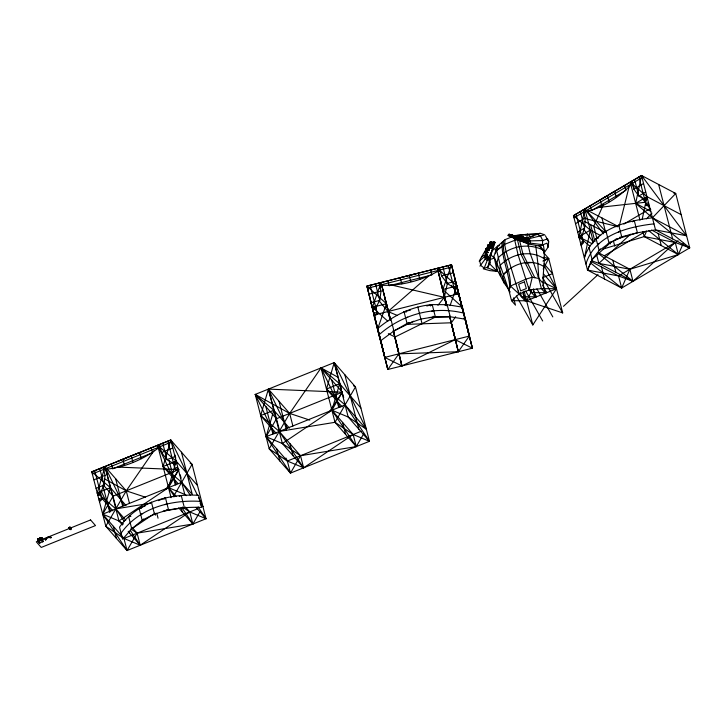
<?xml version="1.0" encoding="UTF-8"?>
<svg xmlns="http://www.w3.org/2000/svg" width="726" height="726" viewBox="0 0 726 726"><rect width="100%" height="100%" fill="white"/><g stroke="black" fill="none" stroke-linecap="round" stroke-linejoin="round"><path stroke-width="1.09" d="M69.533 527.838L70.467 527.875C69.46 528.809 69.569 528.873 70.921 527.775L70.449 528.537L69.469 528.111M69.487 528.038L70.159 527.593L69.914 528.909L69.76 528.41C69.968 527.185 70.377 528.964 69.197 528.002L69.269 527.43C71.112 526.876 69.378 530.125 69.877 527.838L69.233 527.711M497.174 269.455L497.147 271.388L489.76 270.616L483.244 268.811L488.063 266.905L490.014 262.758L490.613 257.666L489.505 259.799L488.063 266.905L487.173 267.785L497.147 271.388L494.37 258.102L490.567 254.617M70.059 528.374L70.023 528.9L69.269 527.43L70.64 528.61M70.077 528.655L69.877 527.838L70.467 527.875M70.322 527.993L69.905 528.818L69.859 527.475L70.086 528.165L69.251 528.029L69.269 527.43L70.032 527.584L69.496 528.12L69.333 527.457L69.859 527.593M487.709 248.51L486.093 248.637L487.01 250.57L486.692 252.43L487.963 252.684L486.093 248.637L487.709 248.51L489.034 250.198L488.625 246.323L489.487 244.853L488.961 244.608L487.672 245.606L488.171 249.19L489.188 249.953M518.863 239.507L518.291 237.965L514.843 237.048L513.899 237.502L513.654 238.055L517.692 239.707M45.248 539.019L45.411 539.972L46.473 539.545L45.956 538.737M50.403 536.941L51.283 537.603L50.212 538.039L49.695 537.231M69.995 527.974L70.585 528.011C69.433 527.938 69.959 529.581 69.914 528.238M583.114 209.914L585.174 217.963L584.575 228.018L581.744 236.485L579.185 237.992M487.173 254.517L485.848 253.347L486.293 252.176L485.304 251.922L484.986 252.748L487.173 254.517L488.308 257.612L489.986 258.184L494.996 242.302L493.308 242.257L491.448 246.078M484.986 252.748L486.638 254.281L488.117 259.046L486.393 256.832L486.066 258.311L486.611 253.628L485.041 256.423L486.066 258.311L488.117 259.046L489.986 258.184L486.393 256.832L486.638 254.281L484.986 252.748L485.767 251.94L487.963 252.684M526.904 243.038L528.719 244L530.134 243.11L530.316 240.887L529.163 238.636L527.348 237.665L522.175 237.883M490.576 256.242L490.83 253.419M538.265 276.316L541.424 288.63L545.362 293.123C540.144 279.338 546.052 264.718 543.792 250.406C529.009 242.529 509.879 245.824 498.272 257.739L496.856 263.239L496.874 269.301L504.162 283.049L509.135 289.883M491.184 244.862L491.393 242.729M494.996 242.302L492.373 248.029L491.729 248.183L492.019 241.894L490.177 241.958L489.542 247.003L490.576 247.784L489.66 248.147M510.178 237.574L505.115 239.616L504.606 244.381L506.013 251.332L519.081 294.021L525.352 301.19L522.983 291.979M536.133 234.253L527.457 234.226L515.242 235.533L514.743 240.297L518.092 254.799L529.218 289.937L535.489 297.106L533.365 288.839M38.042 540.18L38.169 538.901M102.992 467.272L105.061 475.312L104.009 485.032L100.478 492.963L97.52 494.161M539.019 245.66L544.527 252.303L548.112 247.103L548.693 241.776L547.631 238.845L542.739 240.551L530.316 240.887M70.023 528.428L70.204 527.856L70.358 528.31M490.576 247.784L491.085 243.283L492.019 241.894M517.783 237.093L518.001 235.242M486.066 258.311L486.611 253.628M502.056 242.321C501.394 257.621 509.053 272.386 509.861 287.768M486.738 252.603L487.01 250.57L486.039 249.218L487.173 248.265M69.696 528.174L69.333 527.457L69.714 528.056L69.859 527.475L69.723 528.156M69.496 527.448L69.95 528.156C70.839 526.486 69.524 528.873 70.731 528.528M69.651 528.038L70.159 527.593L69.95 528.156L69.197 528.002L69.333 527.457M378.954 283.031L381.023 291.081L379.743 300.373L375.859 307.633L372.683 308.432M510.251 292.015L508.935 290.518L510.46 286.017C510.841 270.662 502.147 256.269 503.417 241.114M519.87 236.839L520.206 235.006M589.866 246.223L578.967 236.821L584.866 208.97L606.174 231.993M651.531 230.006L675.253 242.484L689.7 247.875L675.734 193.47L641.566 175.501L635.658 203.353L652.429 217.818L689.7 247.875L621.665 288.04L587.497 270.072L573.449 215.622L613.679 191.855M642.229 219.152L646.993 196.655L630.222 182.199L640.005 220.277M513.6 297.851L515.478 305.165L511.549 300.673L519.081 294.021L529.218 289.937L532.267 277.232L521.059 254.409L517.466 239.879L514.743 240.297L504.606 244.381L496.648 250.543L500.205 265.289L508.935 290.518L502.691 277.559L493.862 256.115L496.648 250.543L497.573 246.268L505.115 239.616M526.758 237.438L527.457 234.226L529.998 235.986M374.353 312.924L373.872 315.084L387.838 369.489L472.381 348.19L451.49 264.754L366.939 286.062L387.838 369.489L398.828 353.852L393.465 330.938M379.852 288.004L380.569 284.746M447.434 283.249L444.321 297.333L437.923 305.283M69.632 527.575L69.496 528.12L70.086 527.611M619.305 225.877L629.424 185.393M70.204 527.856L70.222 528.474M508.382 269.972L503.581 274.492L502.691 277.559L504.162 283.049M523.128 238.164L523.156 236.921L524.971 237.747M42.181 539.953L43.315 541.469L42.662 541.732L41.845 540.09L43.315 541.469L39.367 543.066L38.306 541.85L40.901 537.803L42.235 540.071L41.173 538.855L41.554 537.539L42.616 538.746L42.099 539.654L39.739 539.99L38.151 541.242L37.607 539.128L41.554 537.539L41.963 539.019L41.436 539.917L38.151 541.242L38.532 539.917L37.607 539.128L38.414 540.788L38.006 538.964M42.362 539.2L41.554 537.539L42.099 539.654L41.173 538.855L41.827 538.592L41.436 539.917L40.992 537.757L42.616 538.746L42.888 539.808L40.901 537.803L41.7 539.463L41.155 537.694M517.856 239.934L517.91 238.79L528.7 238.827L517.411 237.946L527.348 237.665L528.7 238.827L529.145 240.959L524.635 239.516L518.4 238.8L517.311 239.68L526.94 243.301L528.41 242.811L529.145 240.959L523.174 238.89L514.307 237.066L513.899 238.192M479.205 261.26L481.647 256.641L485.63 254.472L485.041 256.423L486.429 253.819M513.654 238.055L516.522 239.126L510.469 236.64L510.913 235.451L525.27 239.752M45.411 539.972L45.602 539.427M463.034 311.763L458.415 293.785L462.371 307.143L472.381 348.19L455.193 339.65L401.932 365.94L384.735 357.401L377.829 328.451L386.486 303.74L366.957 286.135L451.508 264.827L469.277 336.093L458.297 351.738L398.828 353.852L393.392 331.101M450.084 305.546L456.935 285.99L437.415 268.375L446.499 305.791M486.955 249.889L487.3 248.909M489.505 259.799L487.264 260.38L484.242 268.048L480.775 265.516L479.704 260.788L484.523 256.614L485.63 254.472M494.978 253.156L497.573 246.268L499.552 245.47M481.647 256.641L481.474 257.104L487.963 245.96M521.068 240.787L525.197 242.747L525.951 240.896L524.789 239.462M491.702 250.506L492.881 247.548M511.177 235.823L511.512 234.915L518.881 237.084M492.164 246.15L493.798 242.221L495.014 242.665M70.821 528.31L70.513 528.927M641.566 175.501L686.596 235.787L652.429 217.818C626.039 220.749 593.078 229.253 584.394 257.984L590.302 230.133L573.531 215.667L641.566 175.501L643.091 177.144M585.946 264.028C594.63 235.297 627.591 226.793 653.981 223.862M591.617 260.679L598.841 263.375L629.896 269.264L678.365 254.572L675.253 242.484L633.008 281.352L618.561 275.953L587.497 270.072L592.089 259.536L600.447 248.9M587.497 270.072L592.443 258.801M590.329 262.767L621.665 288.04L629.896 269.264L598.578 252.784M603.106 249.054L644.198 236.603L646.666 230.968M642.9 231.567L644.198 236.603L678.365 254.572L683.302 243.301M511.594 236.286L508.363 234.906L509.316 234.253L509.253 235.968L508.118 235.46L509.316 234.253L524.481 239.453L523.156 236.921L514.48 236.304L508.354 234.861M510.469 236.64L511.512 234.915L511.095 235.732M511.521 237.103L511.83 235.877L511.476 235.424L510.469 235.941L510.913 235.451L520.179 237.783M513.364 236.957L513.119 237.511L514.816 238.192M510.224 236.495L514.997 238.4L514.725 237.602M514.888 238.627L514.843 237.048L513.899 237.502M516.313 239.026L516.558 238.473M518.482 240.197L518.736 239.153L517.556 239.126M520.714 241.005L520.478 239.135L517.91 238.79M603.342 204.759L593.75 226.303L596.808 238.237M491.448 246.132L493.308 242.257L494.488 242.42M531.632 291.18L526.604 300.782L511.549 300.673L508.382 288.358M543.193 269.083L548.72 258.52L543.665 252.748M487.173 267.785L490.014 262.758M38.151 541.242L38.669 540.344L42.616 538.746M91.83 471.846L110.425 487.7L102.693 514.162L118.955 520.95L168.505 487.645L178.905 469.622L113.093 496.139L102.693 514.162L127.059 550.544L206.039 518.727L192.072 464.322L170.81 440.029L91.83 471.846L92.801 473.869M128.212 457.09L91.775 471.791L105.796 526.25L127.059 550.544L137.114 533.147L192.88 524.027L200.14 511.467M173.287 496.838L192.072 464.322L190.158 463.261M274.219 433.776L255.234 394.418L273.829 410.272L266.097 436.734L282.36 443.522L331.909 410.217L348.181 417.005L366.34 429.202L334.214 362.601L326.482 389.063L345.077 404.917L369.443 441.299L353.172 434.511L303.622 467.816L287.36 461.028L269.201 448.822L289.656 413.412L321.046 367.9L342.309 392.194L276.497 418.711L266.097 436.734L290.464 473.116L369.443 441.299L355.477 386.894L334.214 362.601L255.234 394.418L269.201 448.822L290.464 473.116L300.519 455.719L356.275 446.599L363.545 434.039M276.252 433.395L260.661 415.581L268.393 389.118L342.309 392.194L331.909 410.217L356.275 446.599L353.172 434.511L331.909 410.217L339.641 383.755L321.046 367.9L335.013 422.305L356.275 446.599M289.42 428.086L273.829 410.272L260.661 415.581L279.256 431.435L335.013 422.305L355.477 386.894L353.562 385.833M491.547 246.078L493.798 242.221M489.306 246.377L488.961 244.608L488.099 246.078L488.498 249.962L489.034 250.198M490.912 252.476L491.448 252.721L488.308 257.612L487.781 257.367M516.367 295.954L532.811 324.967L556.479 288.748L544.046 265.38M166 489.242L178.905 469.622L118.429 467.108M329.404 411.814L342.309 392.194M484.523 256.614L485.204 259.064L479.94 266.115M153.876 450.792L126.251 490.84L105.796 526.25L123.955 538.456L140.218 545.244L189.767 511.939L206.039 518.727L198.116 506.902M449.575 315.728L458.297 351.738L451.381 322.78L455.656 316.699M516.603 237.003L516.903 236.594L511.376 235.142L510.641 235.551L511.431 235.206L516.903 236.594L511.376 235.142L513.3 236.331M508.363 234.906L508.799 234.316L520.188 237.701M581.154 245.633L583.332 242.702L575.999 214.116M617.409 226.821L618.715 225.124L621.819 237.211L609.069 243.165L599.141 250.606L596.037 238.509L598.868 236.839M70.431 527.63L69.197 528.002L70.222 527.62M490.222 254.272L491.448 252.721M38.56 541.414L40.03 542.794L39.367 543.066L38.306 541.85L38.759 541.324L40.447 539.772L40.602 540.38L42.253 540.253M145.2 505.94L139.12 508.391L142.223 520.478C159.938 509.552 181.155 506.694 201.619 507.401L198.516 495.313C169.285 493.58 137.114 502.029 119.536 527.14L122.64 539.227L131.742 528.809L143.775 518.972M121.088 533.183C138.666 508.073 170.837 499.624 200.067 501.357M632.373 183.333C619.568 197.173 602.317 208.471 583.668 212.092M646.53 218.835L651.966 213.154M652.429 217.818L675.734 193.47L673.565 192.934M37.988 540.625L37.752 539.064M99.48 501.802L102.076 499.179L94.734 470.593M69.251 528.029L69.787 527.484L70.014 528.183M163.904 499.297L165.446 497.782L168.559 509.879L166.29 509.761M503.581 274.492C512.937 263.32 531.713 257.939 544.264 266.887M611.573 241.604L592.089 259.536L588.986 247.448M629.896 269.264L633.008 281.352L598.841 263.375L630.531 234.226M563.494 306.299L598.033 274.646M428.885 275.816L387.965 311.536L390.134 320.003M491.602 251.142L497.573 246.268M41.019 537.866L40.003 538.157M160.092 446.662C144.202 459.386 123.928 468.025 103.555 469.441M38.687 541.024L41.309 539.962M374.652 316.073L377.456 313.85L370.115 285.264M502.764 245.805L496.648 250.543M408.92 322.426L393.928 330.965L380.932 340.539L384.735 357.401L469.277 336.093L465.475 319.231L463.56 318.287M430.418 305.973L432.206 304.602L447.143 304.675L462.371 307.143L469.277 336.093M377.829 328.451C393.265 315.565 411.969 306.281 432.206 304.602L435.31 316.699L450.247 316.772L465.475 319.231M379.38 334.495C402.177 314.34 434.239 305.537 463.923 313.187M490.268 245.869L489.633 246.314L490.095 242.566L491.493 241.658M41.237 539.663L40.003 540.498L41.391 540.271L41.237 539.663L38.605 540.725L38.759 541.324M154.665 513.4L131.742 528.809L128.638 516.721L130.662 515.905M440.038 269.954C422.187 280.79 400.362 286.271 379.516 285.209M610.085 193.978L641.475 175.456L655.533 229.906L689.7 247.875M574.003 217.791L642.038 177.625M575.582 223.626L585.174 217.963M647.22 197.826L644.67 199.332L638.807 196.002L633.88 189.214L643.472 183.551M577.778 232.166L584.575 228.018L580.346 211.547M645.668 192.091L638.807 196.002L634.578 179.531M578.967 236.821L590.302 230.133L600.738 235.623M578.967 237.139L582.152 235.26M643.817 198.851L647.002 196.973M579.484 239.153L582.034 237.647M644.969 200.494L647.519 198.988M580.482 242.693L582.96 241.232M645.886 204.07L648.363 202.608M580.864 244.163L583.332 242.702M638.925 176.963L646.267 205.549L648.745 204.088M615.875 226.793L618.715 225.124M623.861 224.098L649.915 208.716M632.419 221.802L634.306 220.686L637.41 232.774L655.533 229.906L686.596 235.787M597.589 244.553L599.476 243.446M618.37 232.284L620.267 231.167M607.726 244.208L616.465 239.045M604.277 255.779L645.768 231.285M591.037 261.478L618.561 275.953L678.093 240.805M601.237 199.196L607.462 195.53L609.05 201.719M495.168 249.907L498.09 248.265M528.719 244L539.699 246.105L547.05 243.11L548.112 247.103M39.286 540.906L40.602 540.38L39.131 540.307L40.447 539.772M413.639 321.228L393.928 330.965L390.824 318.868M388.337 333.67L395.017 336.991L435.455 317.026M542.93 261.061L548.72 258.52L562.686 312.924L526.604 300.782L523.709 297.478M39.73 538.265L40.638 538.175L38.197 539.01M513.218 236.349L515.242 235.533M525.488 235.024L527.457 234.226M543.783 260.507L548.72 258.52L543.438 257.258M542.73 277.613L552.604 273.629L544.092 263.919M116.777 461.709L138.484 452.951M124.037 458.778L170.755 439.965L184.776 494.433L186.591 495.649M92.329 473.96L171.309 442.143M93.926 479.804L105.061 475.312M159.529 444.493L161.599 452.534L172.734 448.051M96.122 488.344L104.009 485.032L99.78 468.56M174.93 456.59L166.971 459.667L161.599 452.534M97.293 493.299L100.996 491.811M172.579 462.97L176.282 461.482M176.5 462.344L173.541 463.533L166.971 459.667L162.742 443.196M97.819 495.323L100.778 494.125M173.832 464.694L176.799 463.497M98.818 498.862L101.694 497.709M174.757 468.27L177.625 467.117M99.199 500.341L102.076 499.179M167.797 441.163L175.129 469.749L178.006 468.588M39.776 538.247L38.65 538.973L39.159 538.501M39.939 538.184L39.658 538.638M37.634 539.236L41.582 537.639M37.716 539.527L38.269 539.3M41.654 537.939L41.092 538.166L41.691 538.71M45.983 538.329L48.778 537.204M48.143 537.748L49.005 537.403L48.642 536.986M44.876 539.364L45.947 538.937M49.686 537.431L50.747 536.995M70.077 529.581L71.266 529.1M158.359 500.641L165.446 497.782M179.231 496.339L181.255 495.522L184.359 507.619L163.187 511.077M140.672 514.435L142.704 513.618M164.974 504.643L166.998 503.826M361.276 431.244L287.36 461.028L266.097 436.734L345.077 404.917L366.34 429.202M181.436 452.171L192.299 494.488L181.672 482.345L102.693 514.162L123.955 538.456L197.871 508.672M527.348 237.665L540.171 233.454L510.714 236.086L514.643 237.701M486.692 252.43L488.099 252.358M490.104 259.491L494.37 258.102M530.216 237.057L533.438 236.05M615.303 239.471L637.41 232.774L619.668 237.32M539.699 246.105L543.375 245.143L544.527 252.303L539.917 245.461M401.478 277.341L416.942 273.448M367.501 288.231L452.044 266.932M369.098 294.084L381.023 291.081M439.475 267.785L441.544 275.835L453.46 272.831M371.295 302.624L379.743 300.373L375.514 283.902M455.656 281.37L447.143 283.385L441.544 275.835M372.465 307.57L376.422 306.581M453.051 287.269L457.008 286.271M457.235 287.124L454.059 287.923L447.143 283.385L442.914 266.914M372.983 309.594L376.159 308.795M454.358 289.084L457.525 288.286M373.999 313.151L377.075 312.371M455.275 292.669L458.36 291.888M374.38 314.621L377.456 313.85M448.314 265.553L455.656 294.139L458.732 293.368M376.041 314.54L457.335 294.057M433.077 316.336L435.31 316.699L420.935 319.05L407.132 323.796L404.028 311.708L410.535 310.066M426.788 305.973L432.206 304.602M444.974 305.229L447.143 304.675L450.247 316.772L429.338 317.507M405.58 317.752L407.749 317.208M431.598 311.2L433.758 310.646M536.768 234.044L540.071 233.218L544.781 234.843L529.163 238.636M510.714 236.086L511.83 235.877L516.658 237.711L521.731 238.237L521.141 237.928M150.427 503.2L115.851 508.862L97.257 493.008L104.989 466.546L123.974 505.904M128.638 516.721L130.861 516.358M597.017 207.627L645.614 202.245M516.313 237.211L515.723 237.266L520.061 237.801M523.038 237.311L524.635 239.516L518.736 239.153L520.959 240.451L525.951 240.896L528.41 242.811L518.101 239.389L523.174 238.89L514.135 237.638L517.928 239.153M525.325 263.148L533.465 262.449L538.819 278.475L542.749 282.968M596.037 238.509L598.179 238.4M406.233 324.386L451.381 322.78M646.267 205.549L649.189 205.467M542.458 284.937L546.605 292.723L531.55 292.614L530.77 289.565M533.365 290.963L536.469 296.807L521.422 296.698L520.379 292.632M520.478 239.135L518.89 238.609M525.951 240.896L529.145 240.959L527.403 239.916M139.12 508.391L141.388 508.509M523.156 236.921L513.872 236.358L508.799 234.316M175.129 469.749L178.46 469.985M530.134 243.11L542.358 244.635L542.739 240.551L540.625 236.249L537.249 234.244M518.291 237.965L515.188 237.475L517.947 238.999M404.028 311.708L406.261 312.062M516.939 237.184L510.913 235.451L512.647 236.404M455.656 294.139L459.195 294.765M644.198 236.603L675.253 242.484M390.869 284.873L444.321 297.333L446.299 304.012L442.842 289.538L451.508 264.827L454.712 278.267M487.427 252.448L485.304 251.922L485.848 253.347M584.366 218.354L616.864 226.412M487.173 251.414L487.681 251.559M514.307 237.066L516.377 237.656M517.311 239.68L518.618 240.061M309.775 420.091L289.656 413.412L255.234 394.418L276.497 418.711L279.755 431.407M145.309 497.165L126.251 490.84L104.263 478.706M40.919 540.607L37.607 539.128L38.669 540.344L38.269 538.864L41.963 539.019L41.409 537.594M516.658 237.711L511.83 235.877L514.67 237.429M184.776 494.433L168.505 487.645L176.236 461.182L157.642 445.328L171.1 497.718M514.48 238.155L508.118 235.46M397.131 315.365L387.965 311.536L378.863 300.528M515.297 238.228L510.396 236.104L514.879 238.128M517.166 239.045L520.088 240.351M544.055 258.637C530.162 249.517 511.413 253.928 500.205 265.289L499.742 270.417L500.486 276.189M494.297 243.083L493.29 242.511L491.021 247.312L492.373 248.029M491.575 242.121L490.758 241.586L489.633 246.314L490.177 241.958L491.048 241.876L490.05 247.548L490.095 242.566L491.085 243.283M491.075 245.933L491.611 246.178M489.034 245.27L487.745 244.98L488.253 248.519L487.672 245.606L488.28 244.571M488.625 246.323L487.672 245.606L488.662 249.708M491.203 247.938L491.729 248.183M485.885 252.82L484.986 252.267M542.612 282.042L556.479 288.748L526.604 300.782L522.974 293.966M50.756 537.349L51.283 537.603M630.222 182.199L633.072 183.696M681.16 214.633L646.993 196.655L635.658 203.353L650.841 211.339M588.668 210.967L617.136 225.949M584.92 221.657L604.849 232.138M581.807 238.319L592.253 243.818M511.313 235.669L509.607 234.707L514.834 236.821L514.48 236.304M485.204 259.064L487.264 260.38M335.013 422.305L353.172 434.511M282.36 443.522L300.519 455.719L303.622 467.816L282.36 443.522L268.393 389.118L289.656 413.412L292.914 426.098M201.12 505.414L202.935 506.63L198.552 497.555M182.507 507.057L189.767 511.939L192.88 524.027L178.705 507.837M116.351 508.835L104.989 466.546L118.955 520.95L123.502 524M130.762 528.882L137.114 533.147L140.218 545.244L128.175 531.477M41.6 540.525L42.662 541.732M525.442 242.194L526.94 243.301L525.588 242.139M648.717 230.659L678.365 254.572M598.278 253.338L633.008 281.352M38.805 540.979L37.879 540.18L38.269 538.864L39.603 541.133L38.532 539.917L37.879 540.18L38.941 541.396L38.269 538.864L39.068 540.525M487.854 249.39L486.565 248.238L486.429 249.644L487.573 252.122L486.039 249.218L487.573 252.122M462.371 307.143L442.842 289.538L456.935 285.99L463.106 311.835M387.847 321.228L372.393 307.289L381.05 282.586L390.561 319.612M486.692 255.289L486.139 253.728M489.433 263.62L497.147 271.388L496.248 269.373M543.484 273.893L556.479 288.748L541.424 288.63L529.218 289.937L528.437 286.888M544.446 290.246L546.605 292.723M535.026 295.155L536.469 296.807M360.904 408.048L339.641 383.755L326.482 389.063L342.073 406.878M369.443 441.299L348.181 417.005L334.214 362.601L337.971 376.34M300.519 455.719L279.256 431.435L303.622 467.816M197.499 485.476L176.236 461.182L163.078 466.491L177.961 483.489M159.058 446.953L160.482 448.568M173.233 463.143L174.657 464.767M200.104 503.399L202.935 506.63M196.12 507.392L206.039 518.727M176.309 496.557L168.505 487.645L174.603 496.738M185.52 507.084L189.767 511.939M107.112 468.978L126.251 490.84L129.509 503.526M126.015 505.514L110.425 487.7L97.257 493.008L98.672 494.624M103.165 484.805L113.093 496.139M125.779 520.197L115.851 508.862L124.382 521.595M132.159 527.484L137.114 533.147M101.513 497.864L112.848 510.823M118.955 520.95L122.503 524.998M71.293 528.301L69.968 526.777L69.596 528.229L70.921 529.744M70.277 527.484L70.785 528.147M38.959 541.578L40.03 542.794M440.873 282.859L446.299 304.012L437.415 268.375L440.918 272.613M451.418 285.318L454.912 289.547M631.547 183.968L634.197 187.517M640.822 196.383L650.759 209.678M603.415 233.799L584.866 208.97L593.559 242.829M573.531 215.667L574.856 217.437M583.459 228.962L593.396 242.266M190.203 495.078L181.672 482.345L163.078 466.491L170.81 440.029L197.581 495.531M181.908 507.655L192.88 524.027M130.471 530.688L140.218 545.244M542.467 277.241L562.686 312.924M536.922 288.848L552.813 316.899M525.697 291.026L542.685 320.983M47.417 537.304L47.989 537.385L46.555 537.657L46.972 538.402M545.444 235.814L548.693 241.776M543.692 250.715L544.527 252.303L543.13 249.29M534.826 277.713L522.992 254.173L519.371 239.598M340.031 407.259L321.046 367.9L338.262 377.402L341.447 389.027M287.378 428.476L268.393 389.118L276.497 418.711M285.899 457.997L287.36 461.028L290.464 473.116M157.642 445.328L176.627 484.687M101.077 491.021L110.815 511.204M533.465 262.449L530.089 253.256L527.457 242.611M390.506 320.13L381.54 284.646M174.857 454.83L175.728 457.997M658.645 184.486L672.621 238.89M658.173 233.5L661.277 245.588M631.811 181.164L633.88 189.214M624.623 185.411L625.894 190.348L591.572 210.613L590.302 205.667M614.704 191.265L616.292 197.445M613.452 241.114L614.75 246.159M600.221 199.813L601.809 205.993M609.958 241.894L610.475 243.909M618.561 275.953L621.665 288.04M605.965 231.077L609.069 243.165M601.954 217.954L605.484 231.712M612.817 260.271L615.92 272.368M590.61 224.652L594.957 241.576M601.482 266.968L604.586 279.056M596.509 254.309L598.841 263.375M524.108 291.072L532.811 324.967M518.3 290.972L519.081 294.021L510.46 286.017L526.023 279.111L532.267 277.232L538.819 278.475L537.866 263.384L535.724 245.488M468.932 333.706L454.957 279.301L457.925 291.716M464.395 317.053L465.203 320.23M465.747 322.344L472.381 348.19M437.415 268.375L446.917 305.401M451.735 325.166L454.839 337.263M430.536 270.036L431.807 274.972L389.163 285.717L387.893 280.78M418.212 273.139L419.8 279.319M417.831 306.962L422.087 323.869M409.219 275.408L410.798 281.588M400.217 277.677L401.805 283.857M384.508 297.061L389.935 318.215L381.586 284.746M395.371 339.378L398.474 351.466M398.828 353.852L401.932 365.94L395.017 336.991M370.414 300.609L384.381 355.014M344.841 374.743L358.807 429.148M342.853 394.309L343.67 397.485M331.682 380.052L338.743 407.558M342.545 422.36L345.649 434.457M279.029 401.26L286.362 429.828M289.892 443.577L292.995 455.665M265.861 406.569L272.922 434.066M276.724 448.877L279.828 460.974M180.266 474.913L181.083 478.089M169.094 460.647L175.338 484.986M181.21 507.855L182.244 511.884M151.18 447.851L152.451 452.788L112.612 468.842L111.341 463.905M156.752 513.173L158.05 518.219M139.673 452.489L141.252 458.669M154.874 513.164L155.391 515.179M151.407 502.083L154.511 514.18M131.261 455.874L132.849 462.054M122.857 459.259L124.445 465.439M115.625 478.688L122.685 506.194M129.074 531.078L129.591 533.093M123.955 538.456L127.059 550.544M103.001 486.111L109.789 512.556M113.32 526.305L116.423 538.402M42.09 538.148L42.634 540.262M40.075 540.797L39.739 539.99L39.939 540.643M38.796 539.472L39.34 541.587M384.735 357.401L366.957 286.135L387.838 369.489M449.594 316.091L458.297 351.738M393.229 330.294L401.932 365.94M449.512 315.864L455.193 339.65M390.434 320.284L386.486 303.74L372.393 307.289L379.299 336.247M487.01 250.57L487.355 252.085M489.487 244.853L490.186 248.392M493.29 242.511L491.838 247.793L494.47 242.067L493.29 242.511M524.381 281.915L518.654 284.22L520.615 290.872L526.341 288.558L524.381 281.915M90.578 519.943L36.3 541.805L41.228 547.44L95.505 525.57L90.578 519.943"/></g></svg>
